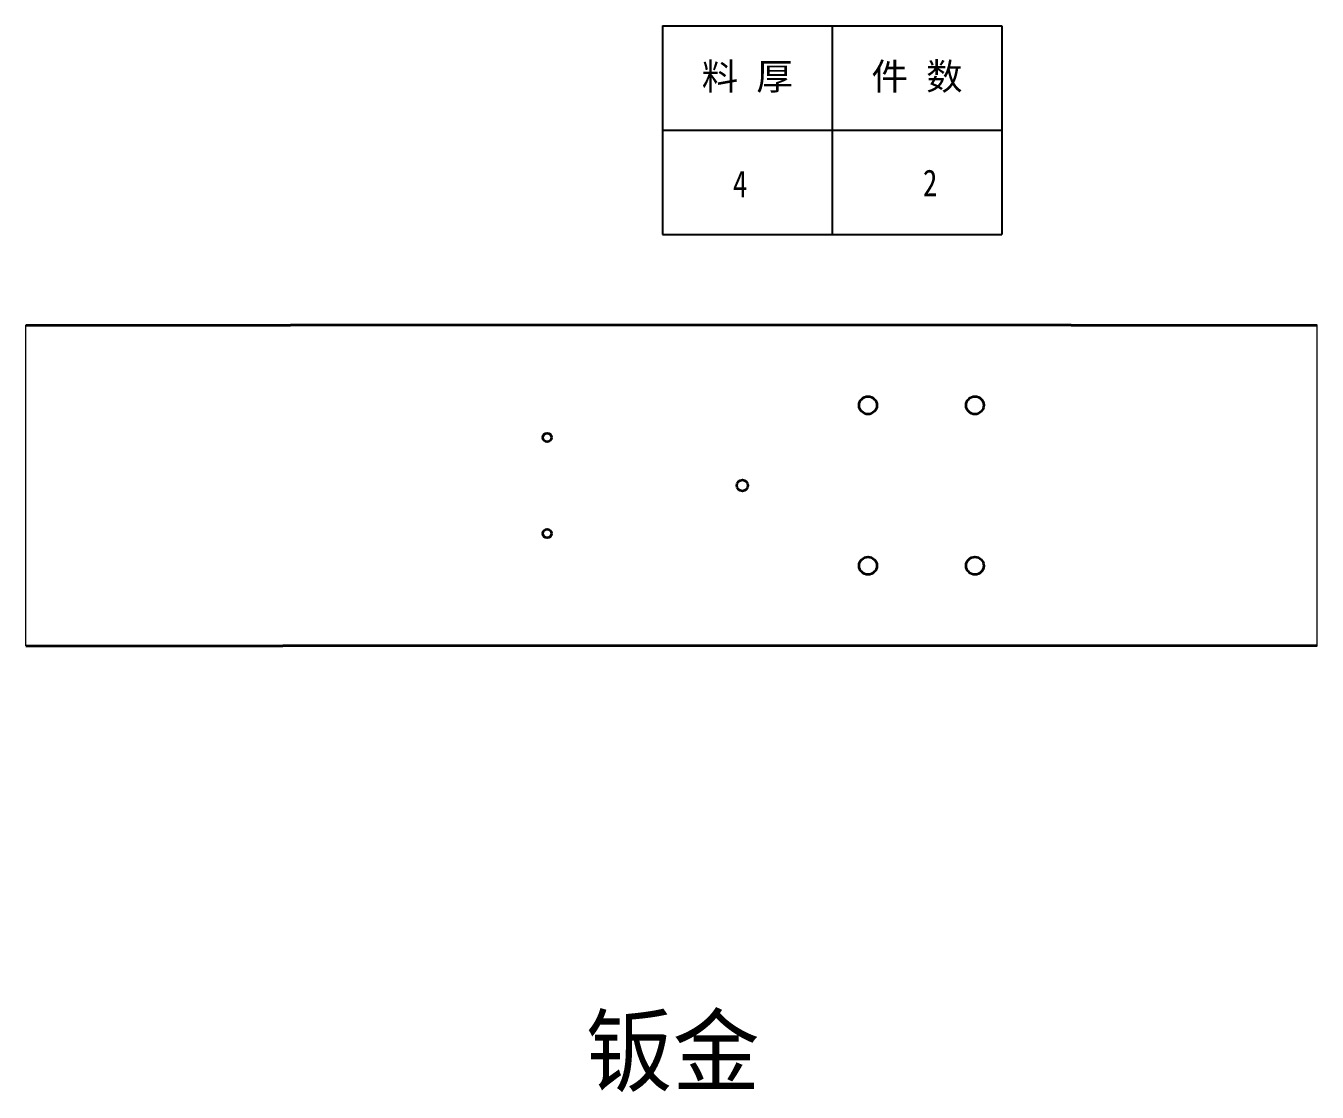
# Model space of a CAD drawing. Header units: millimetres. Extents: x -15766 to 80009, y -9701 to 15159.
# Drawn here: x -2208.2 to -1725.2, y 13872.1 to 14270.9 of the extents above; entities that cross this region are included whole.
import ezdxf
from ezdxf.enums import TextEntityAlignment as Align

# ---------------------------------------------------------------- set-up
doc = ezdxf.new("R2010")
doc.units = ezdxf.units.MM
doc.layers.add('07', color=7, linetype='Continuous')
doc.layers.add('AM_VIS', color=7, linetype='Continuous', lineweight=18)
doc.layers.add('word_dim', color=9, linetype='Continuous', lineweight=18)
doc.styles.add('DIM', font='', dxfattribs={"width": 0.8})
doc.styles.get('DIM').set_extended_font_data('NSimSun')

# ---------------------------------------------------------------- blocks, each defined once
blk = doc.blocks.new('*T2185')
at = {"color": 0, "linetype": 'ByBlock', "lineweight": -2, "transparency": 16777216}
for p, q in [((0, 0), (127, 0)), ((0, 0), (0, -78)), ((63.5, 0), (63.5, -78)), ((127, 0), (127, -78)), ((0, -39), (127, -39)), ((0, -78), (127, -78))]:
    blk.add_line(p, q, dxfattribs=at)
at = {"color": 0, "transparency": 16777216, "char_height": 10, "width": 60.5, "attachment_point": 5}
for s, insert in [('{\\fSimSun|b0|i0|c134|p2;料 厚}', (31.75, -19.5)), ('{\\fSimSun|b0|i0|c134|p2;件 数}', (95.25, -19.5))]:
    blk.add_mtext(s, dxfattribs=dict(at, insert=insert))
blk = doc.blocks.new('拆图参数')
blk.add_blockref('*T2185', (-63.5, 78))
at = {"style": 'DIM', "width": 0.8}
blk.add_attdef('6', text='', height=10, dxfattribs=at).set_placement((-37.13, 18.91), align=Align.MIDDLE_LEFT)
blk.add_attdef('1', text='', height=10, dxfattribs=at).set_placement((36.65, 19.27), align=Align.MIDDLE_CENTER)

msp = doc.modelspace()

# ---------------------------------------------------------------- linework, layer by layer
at = {"color": 7, "lineweight": 13}
for p, q in [((-2208.21441, 14038.997), (-2208.21441, 14158.997)), ((-1725.21441, 14038.997), (-1725.21441, 14158.997))]:
    msp.add_line(p, q, dxfattribs=at)
at = {"layer": 'AM_VIS', "lineweight": 35, "ltscale": 0.029297}
for p, q in [((-2208.21441, 14158.997), (-2112.04254, 14158.997)), ((-1814.38629, 14158.997), (-1725.21441, 14158.997)), ((-2208.21441, 14038.997), (-2112.04254, 14038.997)), ((-1725.21441, 14038.997), (-1814.38629, 14038.997))]:
    msp.add_line(p, q, dxfattribs=at)
at = {"layer": 'AM_VIS', "lineweight": 35, "ltscale": 0.070703}
for p, q in [((-2112.04254, 14158.997), (-2109.21441, 14158.997)), ((-1817.21441, 14158.997), (-1814.38629, 14158.997)), ((-2109.21441, 14038.997), (-2112.04254, 14038.997)), ((-1814.38629, 14038.997), (-1817.21441, 14038.997))]:
    msp.add_line(p, q, dxfattribs=at)
at = {"layer": 'AM_VIS', "lineweight": 35}
for p, q in [((-2086.21441, 14158.997), (-2109.21441, 14158.997)), ((-1833.21441, 14158.997), (-2086.21441, 14158.997)), ((-2086.21441, 14038.997), (-2109.21441, 14038.997)), ((-1833.21441, 14038.997), (-2086.21441, 14038.997))]:
    msp.add_line(p, q, dxfattribs=at)
at = {"layer": 'AM_VIS', "lineweight": 35, "ltscale": 0.4}
for p, q in [((-1817.21441, 14158.997), (-1833.21441, 14158.997)), ((-1817.21441, 14038.997), (-1833.21441, 14038.997))]:
    msp.add_line(p, q, dxfattribs=at)
at = {"layer": 'AM_VIS', "lineweight": 35}
for centre, radius in [((-1893.21441, 14128.997), 3.3235), ((-1853.21441, 14128.997), 3.3235), ((-2013.2152, 14116.99664), 1.621), ((-1940.2152, 14098.997), 2.067), ((-2013.2152, 14080.99664), 1.621), ((-1893.21441, 14068.997), 3.3235), ((-1853.21441, 14068.997), 3.3235)]:
    msp.add_circle(centre, radius, dxfattribs=at)

# ---------------------------------------------------------------- block references
at = {"layer": '07'}
msp.add_blockref('拆图参数', (-1906.63215, 14192.93693), dxfattribs=at).add_auto_attribs({'1': '2', '6': '4'})

# ---------------------------------------------------------------- texts
at = {"layer": 'word_dim', "color": 3, "insert": (-1998.76657, 13899.97275), "char_height": 25, "width": 116.6634772, "attachment_point": 1}
msp.add_mtext('钣金', dxfattribs=at)

doc.saveas('drawing.dxf')
